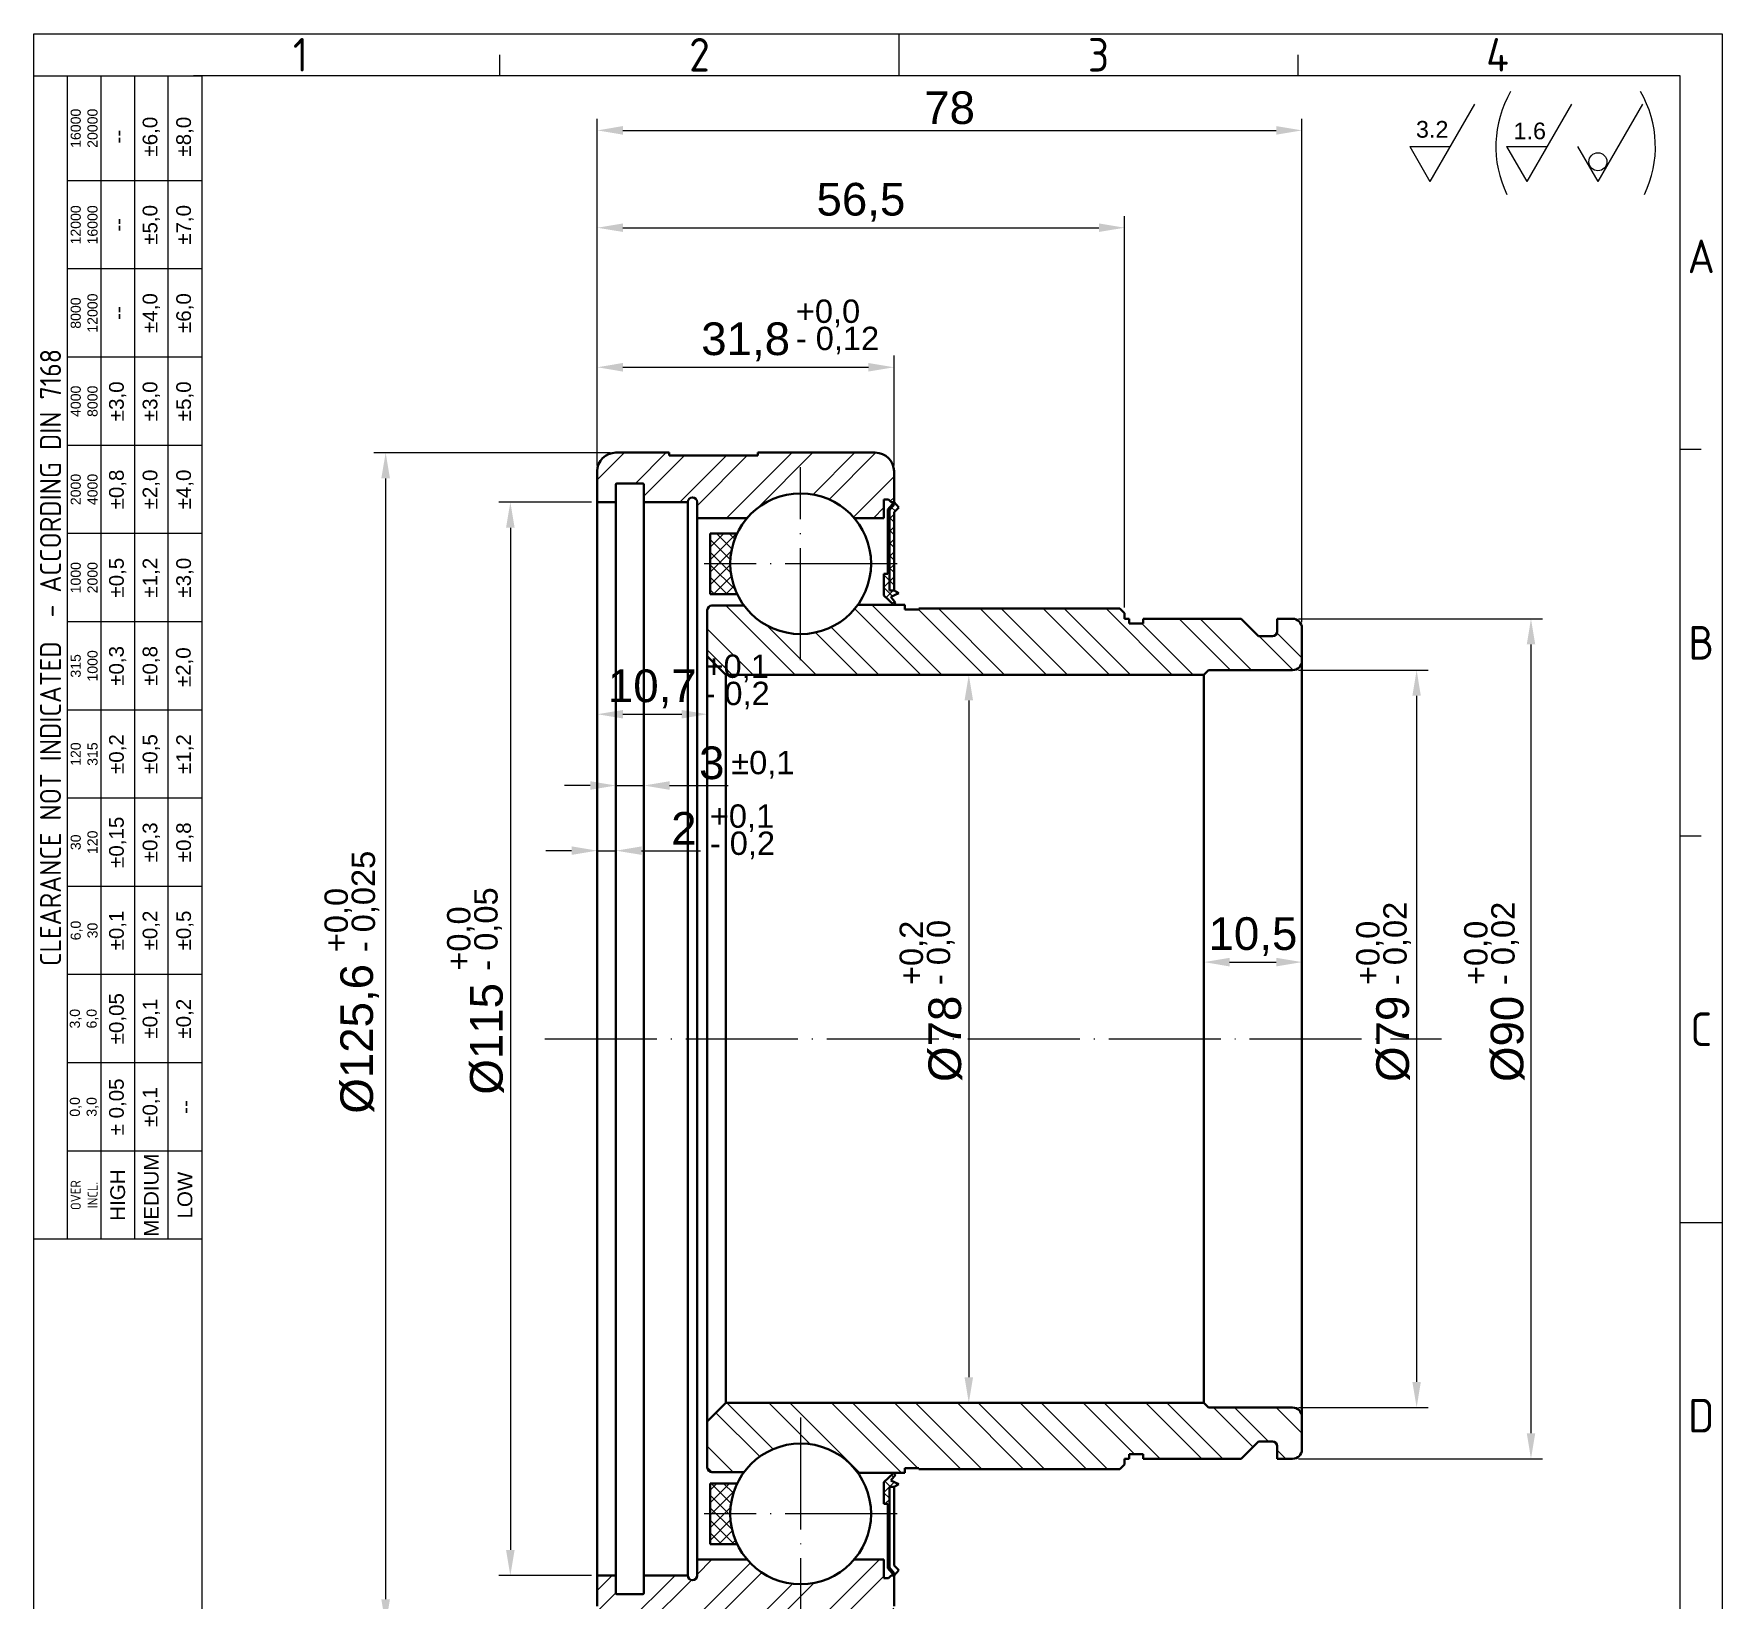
# Model space of a CAD drawing. Header units: millimetres. Extents: x 4510 to 4691, y 1198 to 1451.
# Drawn here: x 4510.4 to 4691.3, y 1283 to 1450.8 of the extents above; entities that cross this region are included whole.
import ezdxf
from ezdxf.enums import TextEntityAlignment as Align

# ---------------------------------------------------------------- set-up
doc = ezdxf.new("R2010")
doc.units = ezdxf.units.MM
doc.linetypes.add('ACAD_ISO04W100', pattern=[30, 24, -3, 0, -3])
for name, color, linetype, lineweight in [('AM_0', 7, 'Continuous', 40), ('AM_4', 1, 'ACAD_ISO04W100', 25), ('AM_5', 1, 'Continuous', 25)]:
    doc.layers.add(name, color=color, linetype=linetype, lineweight=lineweight)
doc.styles.add('ACISOTS', font='isocp.shx', dxfattribs={"height": 1})
doc.styles.get("Standard").update_dxf_attribs({"font": 'arial.ttf'})
doc.dimstyles.new('ISO-25', dxfattribs={"dimtxt": 3.5, "dimasz": 2.75, "dimexe": 1.25, "dimexo": 0.625, "dimtad": 1, "dimtxsty": 'Standard', "dimcen": 2.5, "dimadec": 0, "dimazin": 0, "dimtfac": 1, "dimtmove": 0, "dimatfit": 3, "dimfxl": 1, "dimarcsym": 0})

# ---------------------------------------------------------------- blocks, each defined once
blk = doc.blocks.new('*D12')
at = {"layer": 'AM_5', "color": 0, "lineweight": -2, "ltscale": 0.25, "transparency": 16777216}
for p, q in [((4572.17, 1405.92), (4546.88, 1405.92)), ((4548.13, 1403.17), (4548.13, 1283.07)), ((4572.17, 1280.32), (4546.88, 1280.32))]:
    blk.add_line(p, q, dxfattribs=at)
at = {"layer": 'AM_5', "color": 0, "ltscale": 0.25, "transparency": 16777216}
for points in [[(4547.67, 1403.17), (4548.59, 1403.17), (4548.13, 1405.92)], [(4547.67, 1283.07), (4548.59, 1283.07), (4548.13, 1280.32)]]:
    blk.add_solid(points, dxfattribs=at)
at = {"layer": 'Defpoints', "color": 0, "ltscale": 0.25, "transparency": 16777216}
for p in [(4572.8, 1405.92), (4548.13, 1280.32), (4572.8, 1280.32)]:
    blk.add_point(p, dxfattribs=at)
at = {"layer": 'AM_5', "color": 0, "ltscale": 0.25, "transparency": 16777216, "insert": (4545.35, 1343.12), "char_height": 3.5, "attachment_point": 5, "rotation": 90}
blk.add_mtext('%%c125,6', dxfattribs=at)
blk = doc.blocks.new('*D13')
at = {"layer": 'AM_5', "color": 0, "lineweight": -2, "ltscale": 0.25, "transparency": 16777216}
for p, q in [((4570.17, 1400.62), (4560.24, 1400.62)), ((4561.49, 1397.87), (4561.49, 1288.37)), ((4570.17, 1285.62), (4560.24, 1285.62))]:
    blk.add_line(p, q, dxfattribs=at)
at = {"layer": 'AM_5', "color": 0, "ltscale": 0.25, "transparency": 16777216}
for points in [[(4561.03, 1397.87), (4561.95, 1397.87), (4561.49, 1400.62)], [(4561.03, 1288.37), (4561.95, 1288.37), (4561.49, 1285.62)]]:
    blk.add_solid(points, dxfattribs=at)
at = {"layer": 'Defpoints', "color": 0, "ltscale": 0.25, "transparency": 16777216}
for p in [(4570.8, 1400.62), (4561.49, 1285.62), (4570.8, 1285.62)]:
    blk.add_point(p, dxfattribs=at)
at = {"layer": 'AM_5', "color": 0, "ltscale": 0.25, "transparency": 16777216, "insert": (4558.98, 1343.12), "char_height": 3.5, "attachment_point": 5, "rotation": 90}
blk.add_mtext('%%c115', dxfattribs=at)
blk = doc.blocks.new('*D14')
at = {"layer": 'AM_5', "color": 0, "lineweight": -2, "ltscale": 0.25, "transparency": 16777216}
for p, q in [((4570.8, 1363.91), (4570.8, 1364.53)), ((4572.8, 1363.91), (4572.8, 1364.53)), ((4568.05, 1363.28), (4565.3, 1363.28)), ((4570.8, 1363.28), (4572.8, 1363.28)), ((4575.55, 1363.28), (4581.86, 1363.28))]:
    blk.add_line(p, q, dxfattribs=at)
at = {"layer": 'AM_5', "color": 0, "ltscale": 0.25, "transparency": 16777216}
for points in [[(4568.05, 1363.74), (4568.05, 1362.83), (4570.8, 1363.28)], [(4575.55, 1363.74), (4575.55, 1362.83), (4572.8, 1363.28)]]:
    blk.add_solid(points, dxfattribs=at)
at = {"layer": 'Defpoints', "color": 0, "ltscale": 0.25, "transparency": 16777216}
for p in [(4570.8, 1363.28), (4572.8, 1363.28), (4572.8, 1363.28)]:
    blk.add_point(p, dxfattribs=at)
at = {"layer": 'AM_5', "color": 0, "ltscale": 0.25, "transparency": 16777216, "insert": (4580.08, 1365.67), "char_height": 3.5, "attachment_point": 5}
blk.add_mtext('2', dxfattribs=at)
blk = doc.blocks.new('*D15')
at = {"layer": 'AM_5', "color": 0, "lineweight": -2, "ltscale": 0.25, "transparency": 16777216}
for p, q in [((4572.8, 1370.89), (4572.8, 1371.51)), ((4575.8, 1370.89), (4575.8, 1371.51)), ((4570.05, 1370.26), (4567.3, 1370.26)), ((4572.8, 1370.26), (4575.8, 1370.26)), ((4578.55, 1370.26), (4584.84, 1370.26))]:
    blk.add_line(p, q, dxfattribs=at)
at = {"layer": 'AM_5', "color": 0, "ltscale": 0.25, "transparency": 16777216}
for points in [[(4570.05, 1370.72), (4570.05, 1369.8), (4572.8, 1370.26)], [(4578.55, 1370.72), (4578.55, 1369.8), (4575.8, 1370.26)]]:
    blk.add_solid(points, dxfattribs=at)
at = {"layer": 'Defpoints', "color": 0, "ltscale": 0.25, "transparency": 16777216}
for p in [(4572.8, 1370.26), (4575.8, 1370.26), (4575.8, 1370.26)]:
    blk.add_point(p, dxfattribs=at)
at = {"layer": 'AM_5', "color": 0, "ltscale": 0.25, "transparency": 16777216, "insert": (4583.07, 1372.67), "char_height": 3.5, "attachment_point": 5}
blk.add_mtext('3', dxfattribs=at)
blk = doc.blocks.new('*D16')
at = {"layer": 'AM_5', "color": 0, "lineweight": -2, "ltscale": 0.25, "transparency": 16777216}
for p, q in [((4570.8, 1378.52), (4570.8, 1379.15)), ((4582.6, 1378.52), (4582.6, 1379.15)), ((4573.55, 1377.9), (4579.85, 1377.9))]:
    blk.add_line(p, q, dxfattribs=at)
at = {"layer": 'AM_5', "color": 0, "ltscale": 0.25, "transparency": 16777216}
for points in [[(4573.55, 1378.35), (4573.55, 1377.44), (4570.8, 1377.9)], [(4579.85, 1378.35), (4579.85, 1377.44), (4582.6, 1377.9)]]:
    blk.add_solid(points, dxfattribs=at)
at = {"layer": 'Defpoints', "color": 0, "ltscale": 0.25, "transparency": 16777216}
for p in [(4570.8, 1377.9), (4582.6, 1377.9), (4582.6, 1377.9)]:
    blk.add_point(p, dxfattribs=at)
at = {"layer": 'AM_5', "color": 0, "ltscale": 0.25, "transparency": 16777216, "insert": (4576.7, 1380.62), "char_height": 3.5, "attachment_point": 5}
blk.add_mtext('10,7', dxfattribs=at)
blk = doc.blocks.new('*D23')
at = {"layer": 'AM_5', "color": 0, "lineweight": -2, "ltscale": 0.25, "transparency": 16777216}
for p, q in [((4610.82, 1382.12), (4611.86, 1382.12)), ((4610.61, 1379.37), (4610.61, 1306.87)), ((4610.82, 1304.12), (4611.86, 1304.12))]:
    blk.add_line(p, q, dxfattribs=at)
at = {"layer": 'AM_5', "color": 0, "ltscale": 0.25, "transparency": 16777216}
for points in [[(4610.15, 1379.37), (4611.07, 1379.37), (4610.61, 1382.12)], [(4610.15, 1306.87), (4611.07, 1306.87), (4610.61, 1304.12)]]:
    blk.add_solid(points, dxfattribs=at)
at = {"layer": 'Defpoints', "color": 0, "ltscale": 0.25, "transparency": 16777216}
for p in [(4610.2, 1382.12), (4610.2, 1304.12), (4610.61, 1304.12)]:
    blk.add_point(p, dxfattribs=at)
at = {"layer": 'AM_5', "color": 0, "ltscale": 0.25, "transparency": 16777216, "insert": (4608.1, 1343.12), "char_height": 3.5, "attachment_point": 5, "rotation": 90}
blk.add_mtext('%%C78', dxfattribs=at)
blk = doc.blocks.new('*D24')
at = {"layer": 'AM_5', "color": 0, "lineweight": -2, "ltscale": 0.25, "transparency": 16777216}
for p, q in [((4570.8, 1404.55), (4570.8, 1416.32)), ((4573.55, 1415.07), (4599.85, 1415.07)), ((4602.6, 1404.55), (4602.6, 1416.32))]:
    blk.add_line(p, q, dxfattribs=at)
at = {"layer": 'AM_5', "color": 0, "ltscale": 0.25, "transparency": 16777216}
for points in [[(4573.55, 1415.53), (4573.55, 1414.61), (4570.8, 1415.07)], [(4599.85, 1415.53), (4599.85, 1414.61), (4602.6, 1415.07)]]:
    blk.add_solid(points, dxfattribs=at)
at = {"layer": 'Defpoints', "color": 0, "ltscale": 0.25, "transparency": 16777216}
for p in [(4602.6, 1415.07), (4570.8, 1403.92), (4602.6, 1403.92)]:
    blk.add_point(p, dxfattribs=at)
at = {"layer": 'AM_5', "color": 0, "ltscale": 0.25, "transparency": 16777216, "insert": (4586.7, 1417.8), "char_height": 3.5, "attachment_point": 5}
blk.add_mtext('31,8', dxfattribs=at)
blk = doc.blocks.new('*D25')
at = {"layer": 'AM_5', "color": 0, "lineweight": -2, "ltscale": 0.25, "transparency": 16777216}
for p, q in [((4570.8, 1415.7), (4570.8, 1431.27)), ((4627.3, 1389.35), (4627.3, 1431.27)), ((4573.55, 1430.02), (4624.55, 1430.02))]:
    blk.add_line(p, q, dxfattribs=at)
at = {"layer": 'AM_5', "color": 0, "ltscale": 0.25, "transparency": 16777216}
for points in [[(4573.55, 1430.48), (4573.55, 1429.57), (4570.8, 1430.02)], [(4624.55, 1430.48), (4624.55, 1429.57), (4627.3, 1430.02)]]:
    blk.add_solid(points, dxfattribs=at)
at = {"layer": 'Defpoints', "color": 0, "ltscale": 0.25, "transparency": 16777216}
for p in [(4627.3, 1430.02), (4570.8, 1415.07), (4627.3, 1388.72)]:
    blk.add_point(p, dxfattribs=at)
at = {"layer": 'AM_5', "color": 0, "ltscale": 0.25, "transparency": 16777216, "insert": (4599.05, 1432.75), "char_height": 3.5, "attachment_point": 5}
blk.add_mtext('56,5', dxfattribs=at)
blk = doc.blocks.new('*D26')
at = {"layer": 'AM_5', "color": 0, "lineweight": -2, "ltscale": 0.25, "transparency": 16777216}
for p, q in [((4645.92, 1382.62), (4659.84, 1382.62)), ((4658.59, 1379.87), (4658.59, 1306.37)), ((4645.92, 1303.62), (4659.84, 1303.62))]:
    blk.add_line(p, q, dxfattribs=at)
at = {"layer": 'AM_5', "color": 0, "ltscale": 0.25, "transparency": 16777216}
for points in [[(4658.13, 1379.87), (4659.04, 1379.87), (4658.59, 1382.62)], [(4658.13, 1306.37), (4659.04, 1306.37), (4658.59, 1303.62)]]:
    blk.add_solid(points, dxfattribs=at)
at = {"layer": 'Defpoints', "color": 0, "ltscale": 0.25, "transparency": 16777216}
for p in [(4645.3, 1382.62), (4645.3, 1303.62), (4658.59, 1303.62)]:
    blk.add_point(p, dxfattribs=at)
at = {"layer": 'AM_5', "color": 0, "ltscale": 0.25, "transparency": 16777216, "insert": (4656.08, 1343.12), "char_height": 3.5, "attachment_point": 5, "rotation": 90}
blk.add_mtext('%%c79', dxfattribs=at)
blk = doc.blocks.new('*D27')
at = {"layer": 'AM_5', "color": 0, "lineweight": -2, "ltscale": 0.25, "transparency": 16777216}
for p, q in [((4645.92, 1388.12), (4672.09, 1388.12)), ((4670.84, 1385.37), (4670.84, 1300.87)), ((4645.92, 1298.12), (4672.09, 1298.12))]:
    blk.add_line(p, q, dxfattribs=at)
at = {"layer": 'AM_5', "color": 0, "ltscale": 0.25, "transparency": 16777216}
for points in [[(4670.39, 1385.37), (4671.3, 1385.37), (4670.84, 1388.12)], [(4670.39, 1300.87), (4671.3, 1300.87), (4670.84, 1298.12)]]:
    blk.add_solid(points, dxfattribs=at)
at = {"layer": 'Defpoints', "color": 0, "ltscale": 0.25, "transparency": 16777216}
for p in [(4645.3, 1388.12), (4645.3, 1298.12), (4670.84, 1298.12)]:
    blk.add_point(p, dxfattribs=at)
at = {"layer": 'AM_5', "color": 0, "ltscale": 0.25, "transparency": 16777216, "insert": (4668.34, 1343.12), "char_height": 3.5, "attachment_point": 5, "rotation": 90}
blk.add_mtext('%%c90', dxfattribs=at)
blk = doc.blocks.new('*D28')
at = {"layer": 'AM_5', "color": 0, "lineweight": -2, "ltscale": 0.25, "transparency": 16777216}
for p, q in [((4570.8, 1430.65), (4570.8, 1441.7)), ((4573.55, 1440.45), (4643.55, 1440.45)), ((4646.3, 1387.75), (4646.3, 1441.7))]:
    blk.add_line(p, q, dxfattribs=at)
at = {"layer": 'AM_5', "color": 0, "ltscale": 0.25, "transparency": 16777216}
for points in [[(4573.55, 1440.91), (4573.55, 1439.99), (4570.8, 1440.45)], [(4643.55, 1440.91), (4643.55, 1439.99), (4646.3, 1440.45)]]:
    blk.add_solid(points, dxfattribs=at)
at = {"layer": 'Defpoints', "color": 0, "ltscale": 0.25, "transparency": 16777216}
for p in [(4646.3, 1440.45), (4570.8, 1430.02), (4646.3, 1387.12)]:
    blk.add_point(p, dxfattribs=at)
at = {"layer": 'AM_5', "color": 0, "ltscale": 0.25, "transparency": 16777216, "insert": (4608.55, 1442.86), "char_height": 3.5, "attachment_point": 5}
blk.add_mtext('78', dxfattribs=at)
blk = doc.blocks.new('*D29')
at = {"layer": 'AM_5', "color": 0, "lineweight": -2, "ltscale": 0.25, "transparency": 16777216}
for p, q in [((4635.8, 1351.96), (4635.8, 1352.59)), ((4638.55, 1351.34), (4643.55, 1351.34)), ((4646.3, 1351.96), (4646.3, 1352.59))]:
    blk.add_line(p, q, dxfattribs=at)
at = {"layer": 'AM_5', "color": 0, "ltscale": 0.25, "transparency": 16777216}
for points in [[(4638.55, 1351.8), (4638.55, 1350.88), (4635.8, 1351.34)], [(4643.55, 1351.8), (4643.55, 1350.88), (4646.3, 1351.34)]]:
    blk.add_solid(points, dxfattribs=at)
at = {"layer": 'Defpoints', "color": 0, "ltscale": 0.25, "transparency": 16777216}
for p in [(4635.8, 1351.34), (4646.3, 1351.34), (4646.3, 1351.34)]:
    blk.add_point(p, dxfattribs=at)
at = {"layer": 'AM_5', "color": 0, "ltscale": 0.25, "transparency": 16777216, "insert": (4641.05, 1354.07), "char_height": 3.5, "attachment_point": 5}
blk.add_mtext('10,5', dxfattribs=at)

msp = doc.modelspace()

# ---------------------------------------------------------------- hatches: boundary and pattern name
at = {"layer": 'AM_5', "ltscale": 0.25}
h = msp.add_hatch(dxfattribs=at)
h.set_pattern_fill('ANSI32', color=256, scale=0.5)
h.paths.add_polyline_path([(4602.595, 1403.924, 0.4142136), (4600.595, 1405.924), (4588.007, 1405.924), (4588.007, 1405.624), (4578.495, 1405.624), (4578.495, 1405.924), (4572.795, 1405.924, 0.4142136), (4570.795, 1403.924), (4570.795, 1400.624), (4572.795, 1400.624), (4572.795, 1402.624), (4575.795, 1402.624), (4575.795, 1400.624), (4580.495, 1400.624, -1), (4581.495, 1400.624), (4581.495, 1398.92), (4586.861, 1398.92, -0.4610599), (4598.33, 1398.92), (4601.495, 1398.92), (4601.495, 1400.92), (4601.995, 1400.92), (4602.295, 1400.62), (4602.595, 1400.62)])
h.paths.add_polyline_path([(4586.861, 1287.327), (4581.495, 1287.327), (4581.495, 1285.624, -1), (4580.495, 1285.624), (4575.795, 1285.624), (4575.795, 1283.624), (4572.795, 1283.624), (4572.795, 1285.624), (4570.795, 1285.624), (4570.795, 1282.324, 0.4142136), (4572.795, 1280.324), (4578.495, 1280.324), (4578.495, 1280.624), (4588.007, 1280.624), (4588.007, 1280.324), (4600.595, 1280.324, 0.4142136), (4602.595, 1282.324), (4602.595, 1285.627), (4602.295, 1285.627), (4601.995, 1285.327), (4601.495, 1285.327), (4601.495, 1287.327), (4598.33, 1287.327, -0.4610599)])
h = msp.add_hatch(dxfattribs=at)
h.set_pattern_fill('ANSI37', color=256, scale=0.3, angle=90)
h.paths.add_polyline_path([(4585.055, 1394.024), (4582.892, 1394.024), (4582.892, 1390.76), (4585.798, 1390.76, -0.1123934)])
h.paths.add_polyline_path([(4585.792, 1397.276), (4582.892, 1397.276), (4582.892, 1394.024), (4585.055, 1394.024, -0.1119526)])
h.paths.add_polyline_path([(4602.595, 1399.552), (4603.095, 1400.052), (4602.595, 1400.62), (4602.595, 1400.368), (4602.095, 1399.759), (4602.095, 1394.024), (4602.595, 1394.024)])
h.paths.add_polyline_path([(4602.595, 1394.024), (4602.095, 1394.024), (4602.095, 1391.14), (4602.595, 1391.14)], flags=17)
h.paths.add_polyline_path([(4602.095, 1394.024), (4601.929, 1394.024), (4601.929, 1392.945), (4601.501, 1392.945), (4601.501, 1390.624), (4602.578, 1389.622), (4602.77, 1389.827), (4602.248, 1390.462), (4603.095, 1390.856), (4602.595, 1391.14), (4602.095, 1391.14)])
h = msp.add_hatch(dxfattribs=at)
h.set_pattern_fill('ANSI32', color=256, scale=0.5, angle=90)
h.paths.add_polyline_path([(4646.295, 1387.124, 0.4142136), (4645.295, 1388.124), (4643.636, 1388.124), (4643.636, 1386.772, -0.4142136), (4643.136, 1386.272), (4641.636, 1386.272), (4639.785, 1388.124), (4629.295, 1388.124), (4629.295, 1387.624), (4627.795, 1387.624), (4627.795, 1388.124), (4627.295, 1388.124), (4627.295, 1388.724), (4626.795, 1389.224), (4605.252, 1389.224), (4605.252, 1389.122), (4603.752, 1389.122), (4603.752, 1389.622), (4598.718, 1389.622, -0.5087963), (4586.527, 1389.547), (4583.095, 1389.547, 0.4142136), (4582.595, 1389.047), (4582.595, 1384.124), (4584.595, 1382.124), (4635.795, 1382.124), (4636.295, 1382.624), (4645.295, 1382.624, 0.4142136), (4646.295, 1383.624)])
h.paths.add_polyline_path([(4646.295, 1302.624, 0.4142136), (4645.295, 1303.624), (4636.295, 1303.624), (4635.795, 1304.124), (4584.595, 1304.124), (4582.595, 1302.124), (4582.595, 1297.2, 0.4142136), (4583.095, 1296.7), (4586.527, 1296.7, -0.5087963), (4598.718, 1296.626), (4603.752, 1296.626), (4603.752, 1297.126), (4605.252, 1297.126), (4605.252, 1297.024), (4626.795, 1297.024), (4627.295, 1297.524), (4627.295, 1298.124), (4627.795, 1298.124), (4627.795, 1298.624), (4629.295, 1298.624), (4629.295, 1298.124), (4639.785, 1298.124), (4641.636, 1299.976), (4643.136, 1299.976, -0.4142136), (4643.636, 1299.476), (4643.636, 1298.124), (4645.295, 1298.124, 0.4142136), (4646.295, 1299.124)])
h.paths.add_polyline_path([(4581.471, 1380.415), (4589.616, 1380.415), (4589.616, 1385.567), (4581.471, 1385.567)], flags=9)
h = msp.add_hatch(dxfattribs=at)
h.set_pattern_fill('ANSI37', color=256, scale=0.3, angle=90)
h.paths.add_polyline_path([(4585.055, 1292.224), (4582.892, 1292.224), (4582.892, 1288.971), (4585.792, 1288.971, -0.1119526)])
h.paths.add_polyline_path([(4585.798, 1295.488), (4582.892, 1295.488), (4582.892, 1292.224), (4585.055, 1292.224, -0.1123934)])
h.paths.add_polyline_path([(4602.248, 1295.786), (4602.77, 1296.42), (4602.578, 1296.626), (4601.501, 1295.623), (4601.501, 1293.302), (4601.929, 1293.302), (4601.929, 1292.224), (4602.095, 1292.224), (4602.095, 1295.107), (4602.595, 1295.107), (4603.095, 1295.392)])
h.paths.add_polyline_path([(4602.095, 1292.224), (4601.929, 1292.224), (4601.929, 1286.417), (4602.595, 1285.627), (4602.595, 1285.879), (4602.095, 1286.489)])

# ---------------------------------------------------------------- linework, layer by layer
at = {"color": 135, "lineweight": 25}
for p, q in [((4510.431, 1197.901), (4510.431, 1450.801)), ((4510.431, 1450.801), (4691.331, 1450.801)), ((4603.131, 1446.301), (4603.131, 1450.801)), ((4691.331, 1450.801), (4691.331, 1197.901)), ((4560.381, 1446.301), (4560.381, 1448.551)), ((4645.881, 1446.301), (4645.881, 1448.551)), ((4514.031, 1321.651), (4514.031, 1446.301)), ((4517.631, 1446.301), (4517.631, 1321.651)), ((4521.231, 1446.301), (4521.231, 1321.651)), ((4524.831, 1321.651), (4524.831, 1446.301)), ((4528.431, 1435.051), (4514.031, 1435.051)), ((4528.431, 1425.601), (4514.031, 1425.601)), ((4528.431, 1416.151), (4514.031, 1416.151)), ((4528.431, 1406.701), (4514.031, 1406.701)), ((4689.081, 1406.251), (4686.831, 1406.251)), ((4528.431, 1397.251), (4514.031, 1397.251)), ((4528.431, 1387.801), (4514.031, 1387.801)), ((4528.431, 1378.351), (4514.031, 1378.351)), ((4528.431, 1368.901), (4514.031, 1368.901)), ((4689.081, 1364.851), (4686.831, 1364.851)), ((4528.431, 1359.451), (4514.031, 1359.451)), ((4528.431, 1350.001), (4514.031, 1350.001)), ((4528.431, 1340.551), (4514.031, 1340.551)), ((4528.431, 1331.101), (4514.031, 1331.101)), ((4686.831, 1323.451), (4691.331, 1323.451))]:
    msp.add_line(p, q, dxfattribs=at)
for p, q in [((4686.831, 1446.301), (4527.531, 1446.301)), ((4528.431, 1446.301), (4528.431, 1202.401)), ((4686.831, 1202.401), (4686.831, 1446.301))]:
    msp.add_line(p, q)
msp.add_lwpolyline([(4528.431, 1446.301), (4528.431, 1321.651), (4510.431, 1321.651), (4510.431, 1446.301)], close=True, dxfattribs=at)
at = {"layer": 'AM_0'}
for p, q in [((4572.795, 1405.924), (4578.495, 1405.924)), ((4578.495, 1405.924), (4578.495, 1405.624)), ((4578.495, 1405.624), (4588.007, 1405.624)), ((4588.007, 1405.624), (4588.007, 1405.924)), ((4588.007, 1405.924), (4600.595, 1405.924)), ((4570.795, 1403.924), (4570.795, 1400.624)), ((4602.595, 1403.924), (4602.595, 1400.62)), ((4572.795, 1400.624), (4572.795, 1402.524)), ((4572.895, 1402.624), (4575.695, 1402.624)), ((4575.795, 1402.524), (4575.795, 1400.624)), ((4570.795, 1400.624), (4572.795, 1400.624)), ((4570.795, 1400.624), (4572.795, 1400.624)), ((4570.795, 1400.624), (4570.795, 1343.124)), ((4572.795, 1343.124), (4572.795, 1400.624)), ((4575.795, 1400.624), (4580.495, 1400.624)), ((4575.795, 1400.624), (4575.795, 1343.124)), ((4580.495, 1343.124), (4580.495, 1400.624)), ((4581.495, 1398.92), (4581.495, 1400.624)), ((4601.995, 1400.92), (4601.495, 1400.92)), ((4601.495, 1400.92), (4601.495, 1398.92)), ((4602.595, 1400.62), (4601.929, 1399.83)), ((4601.995, 1400.92), (4602.295, 1400.62)), ((4602.595, 1400.368), (4602.095, 1399.759)), ((4602.595, 1400.62), (4602.295, 1400.62)), ((4586.861, 1398.92), (4581.495, 1398.92)), ((4581.495, 1398.92), (4581.495, 1343.124)), ((4601.495, 1398.92), (4598.33, 1398.92)), ((4601.929, 1399.83), (4601.929, 1392.945)), ((4602.095, 1399.759), (4602.095, 1391.14)), ((4602.595, 1399.552), (4603.095, 1400.052)), ((4602.595, 1391.14), (4602.595, 1399.552)), ((4582.892, 1390.76), (4582.892, 1397.276)), ((4582.892, 1397.276), (4585.792, 1397.276)), ((4601.929, 1392.945), (4601.501, 1392.945)), ((4601.501, 1392.945), (4601.501, 1390.624)), ((4602.095, 1391.14), (4602.595, 1391.14)), ((4585.798, 1390.76), (4582.892, 1390.76)), ((4586.527, 1389.547), (4583.095, 1389.547)), ((4598.718, 1389.622), (4603.752, 1389.622)), ((4602.578, 1389.622), (4601.501, 1390.624)), ((4603.095, 1390.856), (4602.248, 1390.462)), ((4602.248, 1390.462), (4602.77, 1389.827)), ((4602.77, 1389.827), (4602.578, 1389.622)), ((4603.752, 1389.622), (4603.752, 1389.122)), ((4582.595, 1389.047), (4582.595, 1384.124)), ((4603.752, 1389.122), (4605.252, 1389.122)), ((4605.252, 1389.122), (4605.252, 1389.224)), ((4605.252, 1389.224), (4626.795, 1389.224)), ((4627.295, 1388.724), (4626.795, 1389.224)), ((4627.795, 1388.124), (4627.795, 1387.624)), ((4627.795, 1387.624), (4629.295, 1387.624)), ((4629.295, 1387.624), (4629.295, 1388.124)), ((4641.636, 1386.272), (4639.785, 1388.124)), ((4643.636, 1386.772), (4643.636, 1388.124)), ((4643.636, 1388.124), (4645.295, 1388.124)), ((4641.636, 1386.272), (4643.136, 1386.272)), ((4582.595, 1384.124), (4584.595, 1382.124)), ((4582.595, 1343.124), (4582.595, 1384.124)), ((4584.595, 1382.124), (4584.595, 1343.124)), ((4570.795, 1285.624), (4570.795, 1343.124)), ((4572.795, 1343.124), (4572.795, 1285.624)), ((4575.795, 1285.624), (4575.795, 1343.124)), ((4580.495, 1343.124), (4580.495, 1285.624)), ((4581.495, 1287.327), (4581.495, 1343.124)), ((4582.595, 1343.124), (4582.595, 1302.124)), ((4584.595, 1304.124), (4584.595, 1343.124)), ((4582.595, 1302.124), (4584.595, 1304.124)), ((4582.595, 1297.2), (4582.595, 1302.124)), ((4646.295, 1299.124), (4646.295, 1302.124)), ((4641.636, 1299.976), (4639.785, 1298.124)), ((4641.636, 1299.976), (4639.785, 1298.124)), ((4641.636, 1299.976), (4643.136, 1299.976)), ((4641.636, 1299.976), (4643.136, 1299.976)), ((4643.636, 1299.476), (4643.636, 1298.124)), ((4643.636, 1299.476), (4643.636, 1298.124)), ((4603.752, 1296.626), (4603.752, 1297.126)), ((4603.752, 1297.126), (4605.252, 1297.126)), ((4605.252, 1297.126), (4605.252, 1297.024)), ((4627.295, 1297.524), (4626.795, 1297.024)), ((4627.795, 1298.124), (4627.795, 1298.624)), ((4627.795, 1298.624), (4629.295, 1298.624)), ((4629.295, 1298.624), (4629.295, 1298.124)), ((4643.636, 1298.124), (4645.295, 1298.124)), ((4643.636, 1298.124), (4645.295, 1298.124)), ((4585.798, 1295.488), (4582.892, 1295.488)), ((4582.892, 1295.488), (4582.892, 1288.971)), ((4586.527, 1296.7), (4583.095, 1296.7)), ((4598.718, 1296.626), (4603.752, 1296.626)), ((4602.578, 1296.626), (4601.501, 1295.623)), ((4601.501, 1293.302), (4601.501, 1295.623)), ((4602.248, 1295.786), (4602.77, 1296.42)), ((4603.095, 1295.392), (4602.248, 1295.786)), ((4602.77, 1296.42), (4602.578, 1296.626)), ((4605.252, 1297.024), (4626.795, 1297.024)), ((4602.095, 1286.489), (4602.095, 1295.107)), ((4602.095, 1295.107), (4602.595, 1295.107)), ((4602.595, 1295.107), (4602.595, 1286.696)), ((4601.929, 1293.302), (4601.501, 1293.302)), ((4601.929, 1286.417), (4601.929, 1293.302)), ((4582.892, 1288.971), (4585.792, 1288.971)), ((4586.861, 1287.327), (4581.495, 1287.327)), ((4581.495, 1287.327), (4581.495, 1285.624)), ((4601.495, 1287.327), (4598.33, 1287.327)), ((4601.495, 1285.327), (4601.495, 1287.327)), ((4602.595, 1285.627), (4601.929, 1286.417)), ((4602.595, 1285.879), (4602.095, 1286.489)), ((4602.595, 1286.696), (4603.095, 1286.196)), ((4570.795, 1282.324), (4570.795, 1285.624)), ((4570.795, 1285.624), (4572.795, 1285.624)), ((4570.795, 1285.624), (4572.795, 1285.624)), ((4572.795, 1285.624), (4572.795, 1283.724)), ((4575.795, 1283.724), (4575.795, 1285.624)), ((4575.795, 1285.624), (4580.495, 1285.624)), ((4601.995, 1285.327), (4601.495, 1285.327)), ((4601.995, 1285.327), (4602.295, 1285.627)), ((4602.595, 1285.627), (4602.295, 1285.627)), ((4602.595, 1282.324), (4602.595, 1285.627)), ((4572.895, 1283.624), (4575.695, 1283.624))]:
    msp.add_line(p, q, dxfattribs=at)
at = {"layer": 'AM_0', "ltscale": 0.25}
for p, q in [((4602.595, 1400.62), (4602.595, 1400.368)), ((4602.595, 1400.62), (4603.095, 1400.052)), ((4602.595, 1391.14), (4603.095, 1390.856)), ((4627.295, 1388.124), (4627.295, 1388.724)), ((4627.295, 1388.124), (4627.795, 1388.124)), ((4629.295, 1388.124), (4639.785, 1388.124)), ((4646.295, 1387.124), (4646.295, 1383.624)), ((4584.595, 1382.124), (4635.795, 1382.124)), ((4636.295, 1382.624), (4635.795, 1382.124)), ((4635.795, 1304.124), (4635.795, 1382.124)), ((4635.795, 1382.124), (4635.795, 1382.124)), ((4645.295, 1382.624), (4636.295, 1382.624)), ((4636.295, 1382.624), (4636.295, 1382.624)), ((4646.295, 1383.624), (4646.295, 1343.124)), ((4646.295, 1302.624), (4646.295, 1343.124)), ((4584.595, 1304.124), (4635.795, 1304.124)), ((4636.295, 1303.624), (4635.795, 1304.124)), ((4645.295, 1303.624), (4636.295, 1303.624)), ((4636.295, 1303.624), (4636.295, 1303.624)), ((4646.295, 1299.124), (4646.295, 1302.624)), ((4627.295, 1298.124), (4627.295, 1297.524)), ((4627.295, 1298.124), (4627.795, 1298.124)), ((4629.295, 1298.124), (4639.785, 1298.124)), ((4602.595, 1295.107), (4603.095, 1295.392)), ((4602.595, 1285.627), (4603.095, 1286.196)), ((4602.595, 1285.627), (4602.595, 1285.879))]:
    msp.add_line(p, q, dxfattribs=at)
at = {"layer": 'AM_0'}
for centre in [(4592.595, 1394.024), (4592.595, 1292.224)]:
    msp.add_circle(centre, 7.54, dxfattribs=at)
for centre, radius, start, end in [((4572.795, 1403.924), 2, 90, 180), ((4600.595, 1403.924), 2, 0, 90), ((4572.895, 1402.524), 0.1, 90, 180), ((4575.695, 1402.524), 0.1, 0, 90), ((4580.995, 1400.624), 0.5, 0, 180), ((4583.095, 1389.047), 0.5, 90, 180), ((4645.295, 1387.124), 1, 0, 90), ((4643.136, 1386.772), 0.5, 270, 0), ((4645.295, 1383.624), 1, 270, 0), ((4645.295, 1302.624), 1, 0, 90), ((4643.136, 1299.476), 0.5, 0, 90), ((4643.136, 1299.476), 0.5, 0, 90), ((4645.295, 1299.124), 1, 270, 0), ((4645.295, 1299.124), 1, 270, 0), ((4583.095, 1297.2), 0.5, 180, 270), ((4580.995, 1285.624), 0.5, 180, 360), ((4572.895, 1283.724), 0.1, 180, 270), ((4575.695, 1283.724), 0.1, 270, 0)]:
    msp.add_arc(centre, radius, start, end, dxfattribs=at)
at = {"layer": 'AM_4', "ltscale": 0.5}
for p, q in [((4592.595, 1383.683), (4592.595, 1404.364)), ((4602.936, 1394.024), (4582.255, 1394.024)), ((4565.198, 1343.124), (4661.256, 1343.124)), ((4592.595, 1302.564), (4592.595, 1281.883)), ((4602.936, 1292.224), (4582.255, 1292.224))]:
    msp.add_line(p, q, dxfattribs=at)
at = {"layer": 'AM_5'}
for p, q in [((4664.803, 1443.246), (4660.018, 1434.957)), ((4675.167, 1443.246), (4670.381, 1434.957)), ((4682.787, 1443.246), (4678.001, 1434.957)), ((4657.843, 1438.725), (4662.193, 1438.725)), ((4657.843, 1438.725), (4660.018, 1434.957)), ((4668.206, 1438.725), (4672.556, 1438.725)), ((4668.206, 1438.725), (4670.381, 1434.957)), ((4675.826, 1438.725), (4678.001, 1434.957))]:
    msp.add_line(p, q, dxfattribs=at)
msp.add_circle((4678.01, 1437.092), 0.965, dxfattribs=at)
for centre, start, end in [((4678.788, 1438.716), 149.81687, 205.95777), ((4672.456, 1438.716), 334.04223, 30.18313)]:
    msp.add_arc(centre, 11.714, start, end, dxfattribs=at)

# ---------------------------------------------------------------- texts
at = {"color": 135, "lineweight": 25, "style": 'ACISOTS'}
for s, p in [('1', (4539.006, 1448.551)), ('2', (4581.756, 1448.551)), ('3', (4624.506, 1448.551)), ('4', (4667.256, 1448.551)), ('A', (4689.081, 1426.951)), ('B', (4689.081, 1385.551)), ('C', (4689.081, 1344.151)), ('D', (4689.081, 1302.751))]:
    msp.add_text(s, height=3.6, dxfattribs=at).set_placement(p, align=Align.MIDDLE)
at = {"color": 135, "lineweight": 25, "attachment_point": 5, "rotation": 90}
for s, insert, char_height, width in [('16000\\P20000', (4515.831, 1440.676), 1.08, 11.25), ('±6,0', (4523.031, 1439.776), 1.575, 9.45), ('±8,0', (4526.631, 1439.776), 1.575, 9.45), ('--', (4519.431, 1439.776), 1.575, 9.45), ('12000\\P16000', (4515.831, 1430.326), 1.08, 9.45), ('--', (4519.431, 1430.326), 1.575, 9.45), ('±5,0', (4523.031, 1430.326), 1.575, 9.45), ('±7,0', (4526.631, 1430.326), 1.575, 9.45), ('8000\\P12000', (4515.831, 1420.876), 1.08, 9.45), ('±4,0', (4523.031, 1420.876), 1.575, 9.45), ('±6,0', (4526.631, 1420.876), 1.575, 9.45), ('--', (4519.431, 1420.876), 1.575, 9.45), ('{\\Fisocp.shx|c0;CLEARANCE NOT INDICATED  - ACCORDING DIN 7168}', (4512.231, 1383.976), 2.25, 124.65), ('4000\\P8000', (4515.831, 1411.426), 1.08, 9.45), ('±3,0', (4519.431, 1411.426), 1.575, 9.45), ('±3,0', (4523.031, 1411.426), 1.575, 9.45), ('±5,0', (4526.631, 1411.426), 1.575, 9.45), ('±0,8', (4519.431, 1401.976), 1.575, 9.45), ('±2,0', (4523.031, 1401.976), 1.575, 9.45), ('±4,0', (4526.631, 1401.976), 1.575, 9.45), ('2000\\P4000', (4515.831, 1401.976), 1.08, 9.45), ('1000\\P2000', (4515.831, 1392.526), 1.08, 9.45), ('±0,5', (4519.431, 1392.526), 1.575, 9.45), ('±1,2', (4523.031, 1392.526), 1.575, 9.45), ('±3,0', (4526.631, 1392.526), 1.575, 9.45), ('315\\P1000', (4515.831, 1383.076), 1.08, 9.45), ('±0,3', (4519.431, 1383.076), 1.575, 9.45), ('±0,8', (4523.031, 1383.076), 1.575, 9.45), ('±2,0', (4526.601, 1382.935), 1.575, 9.45), ('±0,2', (4519.431, 1373.626), 1.575, 9.45), ('±0,5', (4523.031, 1373.626), 1.575, 9.45), ('±1,2', (4526.631, 1373.626), 1.575, 9.45), ('120\\P315', (4515.831, 1373.626), 1.08, 9.45), ('±0,15', (4519.431, 1364.176), 1.575, 9.45), ('±0,3', (4523.031, 1364.176), 1.575, 9.45), ('±0,8', (4526.631, 1364.176), 1.575, 9.45), ('30\\P120', (4515.831, 1364.176), 1.08, 9.45), ('±0,1', (4519.431, 1354.726), 1.575, 9.45), ('±0,5', (4526.631, 1354.726), 1.575, 9.45), ('6,0\\P30', (4515.831, 1354.726), 1.08, 9.45), ('±0,2', (4523.031, 1354.726), 1.575, 9.45), ('±0,05', (4519.431, 1345.276), 1.575, 9.45), ('3,0\\P6,0', (4515.831, 1345.276), 1.08, 9.45), ('±0,1', (4523.031, 1345.276), 1.575, 9.45), ('±0,2', (4526.631, 1345.276), 1.575, 9.45), ('± 0,05', (4519.431, 1335.826), 1.575, 9.45), ('\\pt4.79529;±0,1', (4523.031, 1335.826), 1.575, 9.45), ('0,0\\P3,0', (4515.831, 1335.826), 1.08, 9.45), ('--', (4526.631, 1335.826), 1.575, 9.45), ('MEDIUM', (4523.031, 1326.376), 1.575, 9.45), ('{\\Fisocp.shx|c0;OVER\\PINCL.}', (4515.831, 1326.376), 1.08, 9.45), ('HIGH', (4519.431, 1326.376), 1.575, 9.45), ('LOW', (4526.631, 1326.376), 1.575, 9.45)]:
    msp.add_mtext(s, dxfattribs=dict(at, insert=insert, char_height=char_height, width=width))
at = {"layer": 'AM_5', "char_height": 1.7903, "attachment_point": 1}
for s, insert in [('3.2', (4658.515, 1441.46)), ('1.6', (4668.972, 1441.287))]:
    msp.add_mtext_dynamic_manual_height_columns(s, width=18.23779, gutter_width=12.5, heights=[0], dxfattribs=dict(at, insert=insert))
at = {"layer": 'AM_5', "ltscale": 0.25, "char_height": 2.5, "attachment_point": 1}
for s, insert in [('+0,0', (4592.077, 1422.325)), ('- 0,12', (4592.077, 1419.412)), ('+0,1', (4582.291, 1384.291)), ('- 0,2', (4582.291, 1381.378)), ('%%P0,1', (4585.159, 1373.971)), ('+0,1', (4582.864, 1368.238)), ('- 0,2', (4582.864, 1365.326))]:
    msp.add_mtext_dynamic_manual_height_columns(s, width=29.87293, gutter_width=12.5, heights=[0], dxfattribs=dict(at, insert=insert))
at = {"layer": 'AM_5', "ltscale": 0.25, "char_height": 2.5, "attachment_point": 1, "rotation": 90}
for s, insert in [('- 0,025', (4544.49, 1352.4)), ('+0,0', (4541.577, 1352.4)), ('- 0,05', (4557.623, 1350.42)), ('+0,0', (4554.71, 1350.42)), ('- 0,02', (4655.02, 1348.88)), ('- 0,02', (4666.589, 1348.88)), ('+0,2', (4603.199, 1348.88)), ('- 0,0', (4606.112, 1348.88)), ('+0,0', (4652.108, 1348.88)), ('+0,0', (4663.676, 1348.88))]:
    msp.add_mtext_dynamic_manual_height_columns(s, width=29.87293, gutter_width=12.5, heights=[0], dxfattribs=dict(at, insert=insert))

# ---------------------------------------------------------------- dimensions: what is measured, and where the dimension line sits
at = {"layer": 'AM_5', "ltscale": 0.25}
for base, p1, p2, text, picture, middle in [((4646.295, 1440.449), (4570.795, 1430.024), (4646.295, 1387.124), '78', '*D28', (4608.545, 1442.861)), ((4582.595, 1377.895), (4570.795, 1377.895), (4582.595, 1377.895), '10,7', '*D16', (4576.695, 1380.624))]:
    dim = msp.add_linear_dim(base=base, p1=p1, p2=p2, text=text, dimstyle='ISO-25', dxfattribs=at)
    dim.commit()
    dim.dimension.update_dxf_attribs({"geometry": picture, "text_midpoint": middle})
for base, p1, p2, picture, middle in [((4627.295, 1430.024), (4570.795, 1415.071), (4627.295, 1388.724), '*D25', (4599.045, 1432.752)), ((4602.595, 1415.071), (4570.795, 1403.924), (4602.595, 1403.924), '*D24', (4586.695, 1417.8)), ((4575.795, 1370.26), (4572.795, 1370.26), (4575.795, 1370.26), '*D15', (4583.066, 1372.673)), ((4572.795, 1363.285), (4570.795, 1363.285), (4572.795, 1363.285), '*D14', (4580.079, 1365.667)), ((4646.295, 1351.337), (4635.795, 1351.337), (4646.295, 1351.337), '*D29', (4641.045, 1354.066))]:
    dim = msp.add_linear_dim(base=base, p1=p1, p2=p2, dimstyle='ISO-25', dxfattribs=at)
    dim.commit()
    dim.dimension.update_dxf_attribs({"geometry": picture, "text_midpoint": middle})
for base, p1, p2, text, picture, middle in [((4548.133, 1280.324), (4572.795, 1405.924), (4572.795, 1280.324), '%%c125,6', '*D12', (4545.347, 1343.124)), ((4561.491, 1285.624), (4570.795, 1400.624), (4570.795, 1285.624), '%%c115', '*D13', (4558.981, 1343.124)), ((4670.845, 1298.124), (4645.295, 1388.124), (4645.295, 1298.124), '%%c90', '*D27', (4668.335, 1343.124)), ((4610.612, 1304.124), (4610.195, 1382.124), (4610.195, 1304.124), '%%C78', '*D23', (4608.102, 1343.124)), ((4658.586, 1303.624), (4645.295, 1382.624), (4645.295, 1303.624), '%%c79', '*D26', (4656.076, 1343.124))]:
    dim = msp.add_linear_dim(base=base, p1=p1, p2=p2, angle=90, text=text, dimstyle='ISO-25', dxfattribs=at)
    dim.commit()
    dim.dimension.update_dxf_attribs({"geometry": picture, "text_midpoint": middle})

doc.saveas('drawing.dxf')
